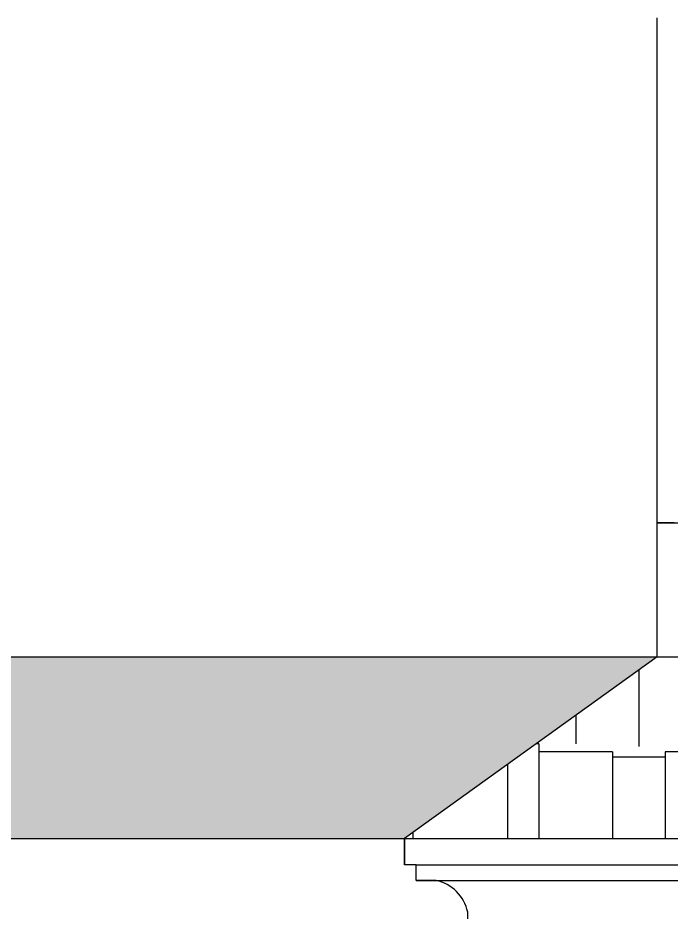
# Model space of a CAD drawing. Header units: inches. Extents: x 1397 to 20304, y -27267 to -746.
# Drawn here: x 15300.24 to 15331.28, y -21319.61 to -21277.11 of the extents above; entities that cross this region are included whole.
import ezdxf

# ---------------------------------------------------------------- set-up
doc = ezdxf.new("R2010")
doc.units = ezdxf.units.IN
doc.header["$LTSCALE"] = 17
doc.header["$MEASUREMENT"] = 0
doc.layers.add('25 BOT BAR', color=12, linetype='Continuous', lineweight=25)

# ---------------------------------------------------------------- blocks, each defined once
blk = doc.blocks.new('A$Ce488fd43')
for p, q in [((0, 0), (0, 24)), ((0, 0), (58.463, 0)), ((0.817, 0), (0, 0))]:
    blk.add_line(p, q)
at = {"layer": '25 BOT BAR'}
blk.add_line((0, 0), (0, 24), dxfattribs=at)

msp = doc.modelspace()

# ---------------------------------------------------------------- hatches: boundary and pattern name
at = {"layer": '25 BOT BAR'}
h = msp.add_hatch(dxfattribs=at)
h.set_pattern_fill('AR-RSHKE', color=8, scale=0.5, angle=180)
h.paths.add_polyline_path([(15330.618, -21307.486), (15012.618, -21307.486), (14996.618, -21316.111), (15318.618, -21316.111)])
h = msp.add_hatch(dxfattribs=at)
h.set_pattern_fill('AR-RSHKE', color=8, scale=0.5, angle=180)
h.paths.add_polyline_path([(15473.081, -21316.111), (15473.081, -21307.486), (15330.618, -21307.486), (15318.618, -21316.111)])

# ---------------------------------------------------------------- linework, layer by layer
for p, q in [((15330.618, -21307.486), (15330.618, -21301.111)), ((15012.618, -21307.486), (15473.081, -21307.486)), ((15330.618, -21307.486), (15318.618, -21316.111)), ((14996.618, -21316.111), (15473.081, -21316.111)), ((15318.618, -21316.111), (15330.618, -21316.111)), ((15318.618, -21317.361), (15318.618, -21316.111)), ((15318.618, -21316.111), (15318.618, -21317.361)), ((15319.177, -21317.361), (15318.618, -21317.361)), ((15319.177, -21318.111), (15319.177, -21317.361)), ((15319.177, -21317.361), (15484.523, -21317.361)), ((15320.118, -21318.111), (15319.177, -21318.111)), ((15319.177, -21318.111), (15484.523, -21318.111)), ((15321.618, -21320.111), (15321.618, -21319.611))]:
    msp.add_line(p, q, dxfattribs=at)
msp.add_arc((15319.722, -21320.007), 1.937, 11.7956, 78.2041, dxfattribs=at)

# ---------------------------------------------------------------- block references
msp.add_blockref('A$Ce488fd43', (15330.618, -21301.111), dxfattribs=at)

doc.saveas('drawing.dxf')
